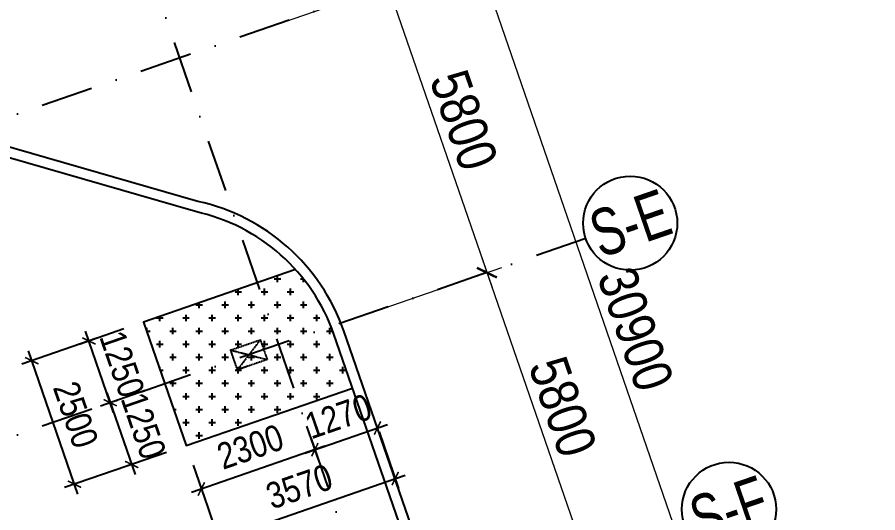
# Model space of a CAD drawing. Header units: millimetres. Extents: x -159515 to 1327256, y -225156 to 138737.
# Drawn here: x 1052458 to 1068923, y 5437 to 14918 of the extents above; entities that cross this region are included whole.
import ezdxf
from ezdxf.enums import TextEntityAlignment as Align

# ---------------------------------------------------------------- set-up
doc = ezdxf.new("R2010")
doc.units = ezdxf.units.MM
doc.header["$MEASUREMENT"] = 0
for name, pattern in [('DASHDOT', [1, 0.5, -0.25, 0, -0.25]), ('DASHED', [4.5, 3, -1.5]), ('ST_MBDV Cot vach 220805$0$HIDDEN', [0.375, 0.25, -0.125])]:
    doc.linetypes.add(name, pattern=pattern)
for name, color, linetype in [('ccu11-Khuat', 9, 'DASHED'), ('KC2-DIM', 251, 'Continuous'), ('KC2-HATCH', 252, 'Continuous'), ('KT-Luoi truc South Tower', 8, 'DASHDOT'), ('ST_MBDV Cot vach 220805$0$AUDIT_I_220805193045-1', 50, 'Continuous'), ('ST_MBDV Cot vach 220805$0$AUDIT_I_220805193045-5', 6, 'Continuous')]:
    doc.layers.add(name, color=color, linetype=linetype)
doc.layers.add('KT-Kich thuoc', color=159, linetype='Continuous', lineweight=18)
doc.styles.add('Arial Narrow', font='ARIALN.TTF')
doc.styles.add('ST_MBDV Cot vach 220805$0$HBA-Text', font='GOTHIC.TTF')
doc.dimstyles.new('ccu12-200', dxfattribs={"dimscale": 200, "dimtxt": 2.5, "dimasz": 1, "dimexe": 1, "dimexo": 2, "dimgap": 1, "dimtad": 1, "dimdec": 0, "dimrnd": 5, "dimdsep": 46, "dimtxsty": 'Arial Narrow', "dimblk": 'ARCHTICK', "dimcen": -1, "dimdle": 1, "dimclrd": 256, "dimclre": 256, "dimclrt": 3, "dimadec": 0, "dimazin": 2, "dimtfac": 0.1, "dimtdec": 0, "dimtmove": 0, "dimatfit": 1, "dimldrblk": 'ARCHTICK', "dimfxl": 1, "dimtvp": 0.833333, "dimtolj": 1, "dimtzin": 12, "dimarcsym": 0})
doc.dimstyles.new('CCU_1-300', dxfattribs={"dimscale": 300, "dimtxt": 2.5, "dimasz": 1, "dimexe": 1, "dimexo": 2, "dimgap": 0.5, "dimtad": 1, "dimdec": 0, "dimdsep": 46, "dimtxsty": 'Arial Narrow', "dimblk": 'ARCHTICK', "dimcen": -1, "dimdle": 1, "dimclrd": 256, "dimclre": 256, "dimclrt": 3, "dimadec": 0, "dimazin": 2, "dimtfac": 0.1, "dimtdec": 0, "dimtix": 1, "dimtmove": 2, "dimatfit": 1, "dimfxl": 1, "dimtvp": 0.833333, "dimtolj": 1, "dimtzin": 12, "dimarcsym": 0})

# ---------------------------------------------------------------- blocks, each defined once
blk = doc.blocks.new('_ArchTick')
at = {"color": 0, "const_width": 0.15}
blk.add_lwpolyline([(-0.5, -0.5), (0.5, 0.5)], dxfattribs=at)
blk = doc.blocks.new('*D420')
at = {"layer": 'Defpoints', "color": 0, "transparency": 16777216}
for p in [(-45982, 48779), (-41521, 44184), (-44090, 43297, 0)]:
    blk.add_point(p, dxfattribs=at)
at = {"layer": 'KT-Kich thuoc', "lineweight": -2, "transparency": 16777216}
for p, q in [((-43511, 49950), (-41423, 43900)), ((-45415, 48975), (-43130, 49764)), ((-43523, 43493), (-41237, 44282))]:
    blk.add_line(p, q, dxfattribs=at)
at = {"layer": 'KT-Kich thuoc', "lineweight": -2, "transparency": 16777216, "xscale": 300, "yscale": 300, "zscale": 300}
for p, rotation in [((-43414, 49666), 109.0471074798708), ((-41521, 44184), 289.0471074798708)]:
    blk.add_blockref('_ArchTick', p, dxfattribs=dict(at, rotation=rotation))
at = {"layer": 'KT-Kich thuoc', "color": 3, "transparency": 16777216, "insert": (-41963, 47099), "char_height": 750, "attachment_point": 5, "rotation": 289.0471, "style": 'Arial Narrow'}
blk.add_mtext('\\A1;5800', dxfattribs=at)
blk = doc.blocks.new('*D421')
at = {"layer": 'Defpoints', "color": 0, "transparency": 16777216}
for p in [(-47874, 54262, 0), (-43413, 49666), (-45982, 48779)]:
    blk.add_point(p, dxfattribs=at)
at = {"layer": 'KT-Kich thuoc', "lineweight": -2, "transparency": 16777216}
for p, q in [((-45404, 55432), (-43315, 49383)), ((-47307, 54458), (-45022, 55247)), ((-45415, 48975), (-43129, 49764))]:
    blk.add_line(p, q, dxfattribs=at)
at = {"layer": 'KT-Kich thuoc', "lineweight": -2, "transparency": 16777216, "xscale": 300, "yscale": 300, "zscale": 300}
for p, rotation in [((-45306, 55149), 109.0471074798708), ((-43413, 49666), 289.0471074798708)]:
    blk.add_blockref('_ArchTick', p, dxfattribs=dict(at, rotation=rotation))
at = {"layer": 'KT-Kich thuoc', "color": 3, "transparency": 16777216, "insert": (-43856, 52582), "char_height": 750, "attachment_point": 5, "rotation": 289.0471, "style": 'Arial Narrow'}
blk.add_mtext('\\A1;5800', dxfattribs=at)
blk = doc.blocks.new('ST_MBDV Cot vach 220805$0$GRID-SYM-flat-103')
at = {"layer": 'ST_MBDV Cot vach 220805$0$AUDIT_I_220805193045-1'}
blk.add_circle((0, 0, 0), 900, dxfattribs=at)
at = {"layer": 'ST_MBDV Cot vach 220805$0$AUDIT_I_220805193045-1', "style": 'ST_MBDV Cot vach 220805$0$HBA-Text'}
blk.add_attdef('GRID', text='', height=900, rotation=19.0471, dxfattribs=at).set_placement((0, 0, 0), align=Align.MIDDLE_CENTER)
blk = doc.blocks.new('*D404')
at = {"layer": 'Defpoints', "color": 0, "transparency": 16777216}
for p in [(-48876, 62062, 0), (-36033, 33807), (-38792, 32854, 0)]:
    blk.add_point(p, dxfattribs=at)
at = {"layer": 'KT-Kich thuoc', "lineweight": -2, "transparency": 16777216}
for p, q in [((-46215, 63298), (-35935, 33523)), ((-48308, 62258), (-45834, 63113)), ((-38225, 33050), (-35749, 33904))]:
    blk.add_line(p, q, dxfattribs=at)
at = {"layer": 'KT-Kich thuoc', "lineweight": -2, "transparency": 16777216, "xscale": 300, "yscale": 300, "zscale": 300}
for p, rotation in [((-46117, 63015), 109.0471074798708), ((-36033, 33807), 289.0471074798708)]:
    blk.add_blockref('_ArchTick', p, dxfattribs=dict(at, rotation=rotation))
at = {"layer": 'KT-Kich thuoc', "color": 3, "transparency": 16777216, "insert": (-40571, 48585), "char_height": 750, "attachment_point": 5, "rotation": 289.0471, "style": 'Arial Narrow'}
blk.add_mtext('\\A1;30900', dxfattribs=at)
blk = doc.blocks.new('*D405')
at = {"layer": 'Defpoints', "color": 0, "transparency": 16777216}
for p in [(-47819, 62427), (-48876, 62062), (-47874, 54262)]:
    blk.add_point(p, dxfattribs=at)
at = {"layer": 'KT-Kich thuoc', "lineweight": -2, "transparency": 16777216}
for p, q in [((-45208, 54865), (-47916, 62711)), ((-48308, 62258), (-47535, 62525)), ((-47307, 54458), (-45022, 55247))]:
    blk.add_line(p, q, dxfattribs=at)
at = {"layer": 'KT-Kich thuoc', "lineweight": -2, "transparency": 16777216, "xscale": 300, "yscale": 300, "zscale": 300}
for p, rotation in [((-47819, 62427), 109.0471074798708), ((-45306, 55149), 289.0471074798708)]:
    blk.add_blockref('_ArchTick', p, dxfattribs=dict(at, rotation=rotation))
at = {"layer": 'KT-Kich thuoc', "color": 3, "transparency": 16777216, "insert": (-46058, 58962), "char_height": 750, "attachment_point": 5, "rotation": 289.0471, "style": 'Arial Narrow'}
blk.add_mtext('\\A1;7700', dxfattribs=at)
blk = doc.blocks.new('*U451')
at = {"color": 6, "linetype": 'ST_MBDV Cot vach 220805$0$HIDDEN', "ltscale": 10}
for p, q in [((-75, 125), (-475, -475)), ((-75, -475), (-475, 125))]:
    blk.add_line(p, q, dxfattribs=at)
blk.add_lwpolyline([(-475, -475), (-75, -475), (-75, 125), (-475, 125)], close=True, dxfattribs=at)
blk = doc.blocks.new('MBCV-T39')
at = {"layer": 'ST_MBDV Cot vach 220805$0$AUDIT_I_220805193045-5', "linetype": 'ByBlock', "xscale": -0.9999999999999996, "rotation": 289.0471379532163}
blk.add_blockref('*U451', (-34619, 21341, 0), dxfattribs=at)
blk = doc.blocks.new('mbkc-t39')
at = {"layer": 'KC2-HATCH'}
h = blk.add_hatch(dxfattribs=at)
h.set_pattern_fill('CROSS', color=256, scale=1000)
h.set_pattern_definition([(0, (-876875.3, 22163.94), (250, 250), [125, -375]), (90, (-876812.8, 22101.44), (-250, 250), [125, -375])])
h.paths.add_polyline_path([(-3268, 31017, 0.100274), (-4002, 32254), (-6910, 31250), (-6092, 28888), (-2912, 29988)])
at = {"elevation": 0}
for points in [[(6200, 10700), (3064, 10700), (3074, 12373, 0.085159), (2784, 14138), (1049, 19152), (-3079, 31083, 0.260467), (-5870, 33557), (-20929, 37908, 0.435644), (-25490, 33654, 0.102481), (-25386, 32033), (-24080, 28306), (-24089, 28303)], [(6200, 10500), (2863, 10500), (2874, 12375, 0.085159), (2595, 14072), (860, 19087), (-3268, 31017, 0.260924), (-5919, 33363), (-20964, 37710, 0.435158), (-25290, 33640, 0.102973), (-25195, 32093), (-23825, 28182), (-24023, 28114)]]:
    blk.add_lwpolyline(points, format="xyb", dxfattribs=at)
blk.add_lwpolyline([(-4002, 32254), (-6910, 31250), (-6092, 28888), (-2912, 29988)], dxfattribs=at)
at = {"layer": 'ccu11-Khuat'}
blk.add_blockref('MBCV-T39', (29800, 9600, 0), dxfattribs=at)
blk = doc.blocks.new('*D729')
at = {"layer": 'Defpoints', "color": 0, "transparency": 16777216}
for p in [(1054875, 9087, 0), (1053829, 8725), (1055284, 7905, 0)]:
    blk.add_point(p, dxfattribs=at)
at = {"layer": 'KC2-DIM', "lineweight": -2, "transparency": 16777216}
for p, q in [((1054497, 8956), (1053640, 8659)), ((1054303, 7354), (1053764, 8914)), ((1054906, 7774), (1054049, 7478))]:
    blk.add_line(p, q, dxfattribs=at)
at = {"layer": 'KC2-DIM', "lineweight": -2, "transparency": 16777216, "xscale": 200, "yscale": 200, "zscale": 200}
for p, rotation in [((1053829, 8725), 109.0844388926953), ((1054238, 7543), 289.0844388926952)]:
    blk.add_blockref('_ArchTick', p, dxfattribs=dict(at, rotation=rotation))
at = {"layer": 'KC2-DIM', "color": 3, "transparency": 16777216, "insert": (1054464, 8283), "char_height": 500, "attachment_point": 5, "rotation": 289.0844, "style": 'Arial Narrow'}
blk.add_mtext('\\A1;1250', dxfattribs=at)
blk = doc.blocks.new('*D730')
at = {"layer": 'Defpoints', "color": 0, "transparency": 16777216}
for p in [(1055284, 7905, 0), (1055693, 6724, 0), (1054647, 6362)]:
    blk.add_point(p, dxfattribs=at)
at = {"layer": 'KC2-DIM', "lineweight": -2, "transparency": 16777216}
for p, q in [((1054906, 7774), (1054049, 7478)), ((1054173, 7732), (1054712, 6173)), ((1055315, 6593), (1054458, 6297))]:
    blk.add_line(p, q, dxfattribs=at)
at = {"layer": 'KC2-DIM', "lineweight": -2, "transparency": 16777216, "xscale": 200, "yscale": 200, "zscale": 200}
for p, rotation in [((1054238, 7543), 109.084438892696), ((1054647, 6362), 289.084438892696)]:
    blk.add_blockref('_ArchTick', p, dxfattribs=dict(at, rotation=rotation))
at = {"layer": 'KC2-DIM', "color": 3, "transparency": 16777216, "insert": (1054873, 7101), "char_height": 500, "attachment_point": 5, "rotation": 289.0844, "style": 'Arial Narrow'}
blk.add_mtext('\\A1;1250', dxfattribs=at)
blk = doc.blocks.new('*D731')
at = {"layer": 'Defpoints', "color": 0, "transparency": 16777216}
for p in [(1054357, 8907), (1052737, 8347), (1055174, 6545)]:
    blk.add_point(p, dxfattribs=at)
at = {"layer": 'KC2-DIM', "lineweight": -2, "transparency": 16777216}
for p, q in [((1053979, 8776), (1052548, 8281)), ((1053619, 5795), (1052671, 8536)), ((1054796, 6414), (1053365, 5919))]:
    blk.add_line(p, q, dxfattribs=at)
at = {"layer": 'KC2-DIM', "lineweight": -2, "transparency": 16777216, "xscale": 200, "yscale": 200, "zscale": 200}
for p, rotation in [((1052737, 8347), 109.0844388926953), ((1053554, 5984), 289.0844388926953)]:
    blk.add_blockref('_ArchTick', p, dxfattribs=dict(at, rotation=rotation))
at = {"layer": 'KC2-DIM', "color": 3, "transparency": 16777216, "insert": (1053576, 7314), "char_height": 500, "attachment_point": 5, "rotation": 289.0844, "style": 'Arial Narrow'}
blk.add_mtext('\\A1;2500', dxfattribs=at)
blk = doc.blocks.new('*D732')
at = {"layer": 'Defpoints', "color": 0, "transparency": 16777216}
for p in [(1057865, 7475, 0), (1055693, 6724, 0), (1055980, 5893)]:
    blk.add_point(p, dxfattribs=at)
at = {"layer": 'KC2-DIM', "lineweight": -2, "transparency": 16777216}
for p, q in [((1057995, 7097), (1058217, 6455)), ((1058341, 6709), (1055791, 5827)), ((1055824, 6346), (1056046, 5704))]:
    blk.add_line(p, q, dxfattribs=at)
at = {"layer": 'KC2-DIM', "lineweight": -2, "transparency": 16777216, "xscale": 200, "yscale": 200, "zscale": 200}
for p, rotation in [((1058152, 6644), 19.08443889269571), ((1055980, 5893), 199.0844388926957)]:
    blk.add_blockref('_ArchTick', p, dxfattribs=dict(at, rotation=rotation))
at = {"layer": 'KC2-DIM', "color": 3, "transparency": 16777216, "insert": (1056917, 6699), "char_height": 500, "attachment_point": 5, "rotation": 19.0844, "style": 'Arial Narrow'}
blk.add_mtext('\\A1;2300', dxfattribs=at)
blk = doc.blocks.new('*D733')
at = {"layer": 'Defpoints', "color": 0, "transparency": 16777216}
for p in [(1059260, 7318), (1059350, 7059), (1058062, 6903)]:
    blk.add_point(p, dxfattribs=at)
at = {"layer": 'KC2-DIM', "lineweight": -2, "transparency": 16777216}
for p, q in [((1057963, 6579), (1059539, 7124)), ((1059391, 6940), (1059415, 6869)), ((1058193, 6525), (1058217, 6455))]:
    blk.add_line(p, q, dxfattribs=at)
at = {"layer": 'KC2-DIM', "lineweight": -2, "transparency": 16777216, "xscale": 200, "yscale": 200, "zscale": 200}
for p, rotation in [((1059350, 7059), 19.08443889155674), ((1058152, 6644), 199.0844388915567)]:
    blk.add_blockref('_ArchTick', p, dxfattribs=dict(at, rotation=rotation))
at = {"layer": 'KC2-DIM', "color": 3, "transparency": 16777216, "insert": (1058602, 7281), "char_height": 500, "attachment_point": 5, "rotation": 19.0844, "style": 'Arial Narrow'}
blk.add_mtext('\\A1;1270', dxfattribs=at)
blk = doc.blocks.new('*D734')
at = {"layer": 'Defpoints', "color": 0, "transparency": 16777216}
for p in [(1059249, 7366), (1055875, 6197), (1059690, 6093)]:
    blk.add_point(p, dxfattribs=at)
at = {"layer": 'KC2-DIM', "lineweight": -2, "transparency": 16777216}
for p, q in [((1059380, 6988), (1059755, 5904)), ((1056127, 4859), (1059879, 6158)), ((1056006, 5819), (1056382, 4735))]:
    blk.add_line(p, q, dxfattribs=at)
at = {"layer": 'KC2-DIM', "lineweight": -2, "transparency": 16777216, "xscale": 200, "yscale": 200, "zscale": 200}
for p, rotation in [((1059690, 6093), 19.10575647569347), ((1056316, 4924), 199.1057564756935)]:
    blk.add_blockref('_ArchTick', p, dxfattribs=dict(at, rotation=rotation))
at = {"layer": 'KC2-DIM', "color": 3, "transparency": 16777216, "insert": (1057854, 5939), "char_height": 500, "attachment_point": 5, "rotation": 19.1058, "style": 'Arial Narrow'}
blk.add_mtext('\\A1;3570', dxfattribs=at)
blk = doc.blocks.new('Asix South Tower')
at = {"layer": 'KT-Luoi truc South Tower', "ltscale": 2000}
for p, q in [((-53965.4, 67304.5), (-40792.5, 29149.9)), ((-43415.2, 55801.6), (-67725.7, 47408.4)), ((-41522.4, 50319.2), (-65827.2, 41928))]:
    blk.add_line(p, q, dxfattribs=at)
at = {"layer": 'KT-Kich thuoc'}
ref = blk.add_blockref('ST_MBDV Cot vach 220805$0$GRID-SYM-flat-103', (-40671.7, 50612.9, 0), dxfattribs=at)
ref.add_attrib('GRID', 'S-E', dxfattribs={"layer": 'ST_MBDV Cot vach 220805$0$AUDIT_I_220805193045-1', "height": 900, "rotation": 19, "style": 'ST_MBDV Cot vach 220805$0$HBA-Text', "width": 0.75}).set_placement((-40671.7, 50612.9, 0), align=Align.MIDDLE_CENTER)
ref = blk.add_blockref('ST_MBDV Cot vach 220805$0$GRID-SYM-flat-103', (-38781.7, 45138.8, 0), dxfattribs=at)
ref.add_attrib('GRID', 'S-F', dxfattribs={"layer": 'ST_MBDV Cot vach 220805$0$AUDIT_I_220805193045-1', "height": 900, "rotation": 19, "style": 'ST_MBDV Cot vach 220805$0$HBA-Text', "width": 0.75}).set_placement((-38781.7, 45138.8, 0), align=Align.MIDDLE_CENTER)
for base, p1, p2, picture, middle in [((-36033, 33806.5), (-48875.5, 62062.4, 0), (-38792.1, 32854, 0), '*D404', (-40571.3, 48584.6)), ((-47818.6, 62427.4), (-47874.4, 54262.1), (-48875.5, 62062.4), '*D405', (-46058.4, 58962.1)), ((-43412.9, 49666.5), (-47874.4, 54262.1, 0), (-45982.3, 48779.4), '*D421', (-43855.5, 52581.6)), ((-41520.8, 44183.8), (-45982.3, 48779.4), (-44090.1, 43296.7, 0), '*D420', (-41963.4, 47098.9))]:
    dim = blk.add_linear_dim(base=base, p1=p1, p2=p2, angle=109.04711, dimstyle='CCU_1-300', dxfattribs=at)
    dim.commit()
    dim.dimension.update_dxf_attribs({"geometry": picture, "text_midpoint": middle})

msp = doc.modelspace()

# ---------------------------------------------------------------- block references
msp.add_blockref('mbkc-t39', (1061785, -22163.9, 0))
at = {"layer": 'KT-Kich thuoc'}
msp.add_blockref('Asix South Tower', (1104857.6, -39634.4), dxfattribs=at)

# ---------------------------------------------------------------- dimensions: what is measured, and where the dimension line sits
at = {"layer": 'KC2-DIM'}
for base, p1, p2, angle, picture, middle in [((1053829.2, 8724.6), (1055284.1, 7905.2, 0), (1054875.4, 9086.5, 0), 109.08444, '*D729', (1054033.6, 8133.9)), ((1054646.6, 6362), (1055284.2, 7905.2, 0), (1055692.8, 6723.9, 0), 289.08444, '*D730', (1054442.3, 6952.6)), ((1059349.9, 7058.5), (1058062, 6903.3), (1059260.2, 7317.8), 19.08444, '*D733', (1058750.8, 6851.2))]:
    dim = msp.add_linear_dim(base=base, p1=p1, p2=p2, angle=angle, dimstyle='ccu12-200', dxfattribs=at)
    dim.commit()
    dim.dimension.update_dxf_attribs({"geometry": picture, "text_midpoint": middle, "dimtype": 161})
for p1, p2, distance, picture, middle in [((1055174.5, 6544.6), (1054357.1, 8907.2), 1714.7, '*D731', (1053575.6, 7314.1)), ((1057864.5, 7475.3, 0), (1055692.8, 6723.9, 0), 879.5, '*D732', (1056917.4, 6698.7)), ((1055875.1, 6197.1), (1059248.7, 7365.7), -1347.3, '*D734', (1057853.9, 5938.5))]:
    dim = msp.add_aligned_dim(p1=p1, p2=p2, distance=distance, dimstyle='ccu12-200', dxfattribs=at)
    dim.commit()
    dim.dimension.update_dxf_attribs({"geometry": picture, "text_midpoint": middle})

doc.saveas('drawing.dxf')
